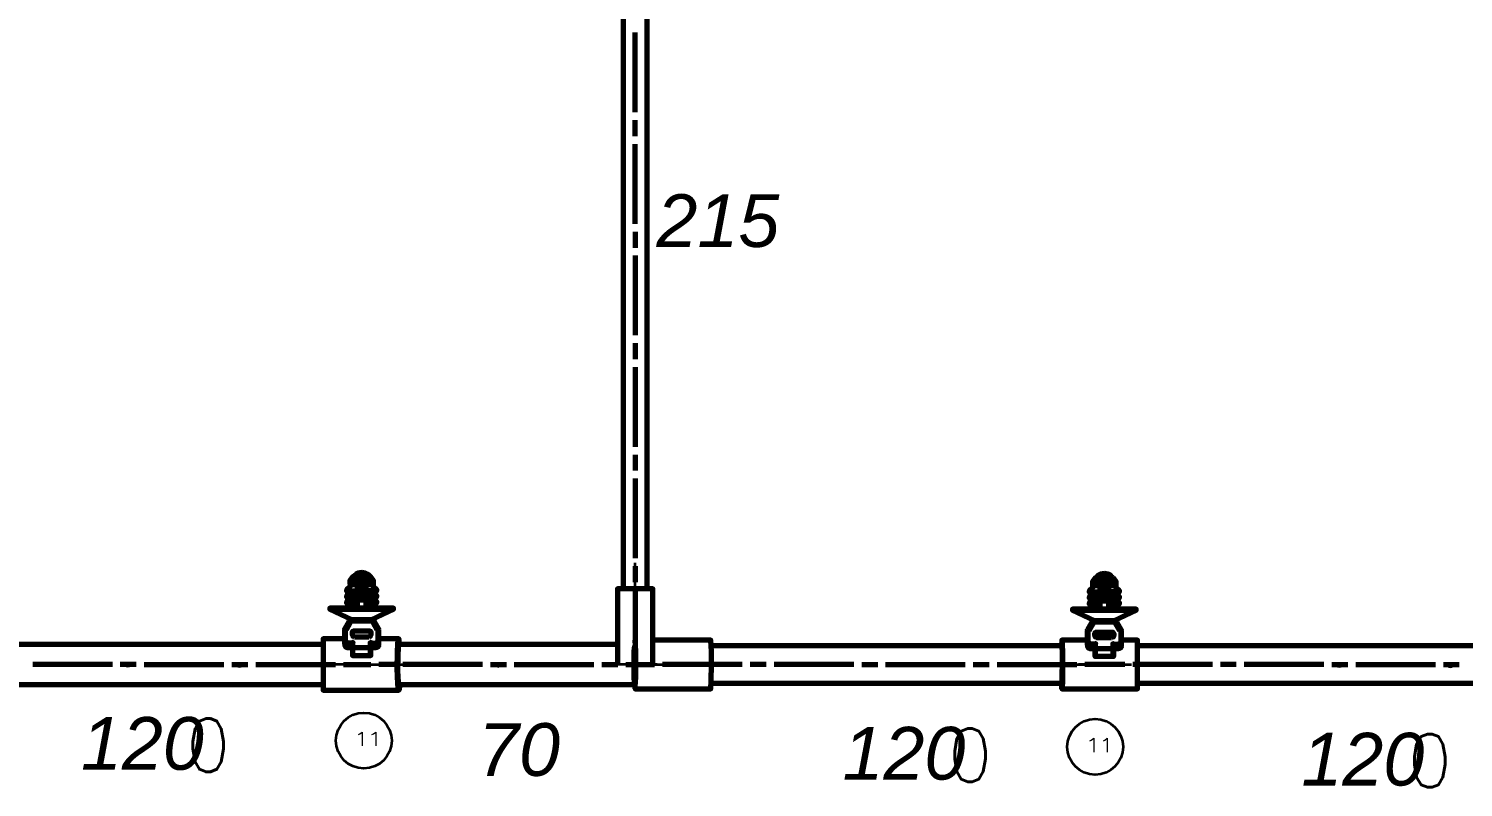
# Model space of a CAD drawing. Extents: x 0 to 174, y 0 to 33.
# Drawn here: x 54.19 to 61.28, y 8.31 to 12.06 of the extents above; entities that cross this region are included whole.
import ezdxf
from ezdxf.enums import TextEntityAlignment as Align

# ---------------------------------------------------------------- set-up
doc = ezdxf.new("R2010")
doc.units = 0
doc.layers.add('PDF2_문자', color=7, linetype='Continuous')
doc.layers.add('PDF2_형상', color=157, linetype='Continuous', true_color=0x405f80)
doc.layers.add('YOLO_TEXT', color=3, linetype='Continuous', true_color=0x008230)
doc.styles.add('OCR_LATIN', font='txt.shx')
doc.styles.add('PDF LucidaHandwriting Italic', font='ariali.ttf')

msp = doc.modelspace()

# ---------------------------------------------------------------- linework, layer by layer
at = {"layer": 'PDF2_형상', "lineweight": 70}
for points in [[(57.1308, 13.1187), (57.1308, 9.2925)], [(57.2497, 9.2925), (57.2497, 13.1187)], [(55.8158, 9.3326), (55.8167, 9.3328), (55.8172, 9.3333), (55.8183, 9.3349), (55.8193, 9.3381), (55.8197, 9.3422), (55.8256, 9.3422), (55.825, 9.3422), (55.8197, 9.3422), (55.819, 9.3368), (55.8185, 9.3353), (55.8175, 9.3336), (55.8158, 9.3326), (55.8196, 9.3333), (55.8226, 9.3354), (55.8247, 9.3386), (55.8256, 9.3422), (55.8256, 9.3497), (55.8256, 9.3622), (55.8253, 9.3633), (55.8249, 9.364), (55.8242, 9.3643), (55.8238, 9.3643), (55.8219, 9.3639), (55.8197, 9.3622)], [(55.8194, 9.3326), (55.8232, 9.3329), (55.8272, 9.334), (55.8307, 9.3361), (55.8304, 9.3535), (55.8304, 9.3675), (55.8269, 9.3657), (55.8258, 9.364), (55.8256, 9.3622)], [(55.8253, 9.3635), (55.8257, 9.364), (55.8258, 9.364)], [(55.8476, 9.3675), (55.8511, 9.3657), (55.8522, 9.364), (55.8525, 9.3622)], [(55.8622, 9.3326), (55.8585, 9.3333), (55.8554, 9.3354), (55.8533, 9.3386), (55.8525, 9.3422), (55.8525, 9.3497), (55.8525, 9.3622), (55.8529, 9.3638), (55.8536, 9.3642), (55.8543, 9.3643), (55.8564, 9.3636)], [(55.8525, 9.3632), (55.8525, 9.3636), (55.8528, 9.3638), (55.8531, 9.3639)], [(59.5507, 9.3486), (59.5437, 9.3554), (59.5357, 9.361), (59.5267, 9.365), (59.5172, 9.3674), (59.5093, 9.3679), (59.4994, 9.3669), (59.49, 9.3643), (59.4812, 9.3601), (59.4733, 9.3543), (59.4678, 9.3486)], [(59.4861, 9.3276), (59.4869, 9.3279), (59.4875, 9.3283), (59.4885, 9.3299), (59.4896, 9.3332), (59.4899, 9.3374), (59.4953, 9.3374), (59.4957, 9.3374), (59.4899, 9.3374), (59.4893, 9.3319), (59.4887, 9.3304), (59.4878, 9.3286), (59.4861, 9.3276), (59.4897, 9.3285), (59.4929, 9.3306), (59.495, 9.3336), (59.4957, 9.3374), (59.4957, 9.3449), (59.4957, 9.3574), (59.4956, 9.3583), (59.4951, 9.359), (59.4944, 9.3594), (59.494, 9.3594), (59.4922, 9.3589), (59.4899, 9.3574)], [(59.4897, 9.3276), (59.4933, 9.3281), (59.4974, 9.3292), (59.5008, 9.3311), (59.5006, 9.3485), (59.5006, 9.3626), (59.4971, 9.3608), (59.4961, 9.3592), (59.4957, 9.3574)], [(59.4956, 9.3585), (59.496, 9.359), (59.4961, 9.3592)], [(59.5179, 9.3626), (59.5214, 9.3608), (59.5224, 9.3592), (59.5228, 9.3574)], [(59.5226, 9.3583), (59.5228, 9.3586), (59.5229, 9.3589), (59.5232, 9.3589)], [(59.5325, 9.3276), (59.5287, 9.3285), (59.5256, 9.3306), (59.5235, 9.3336), (59.5228, 9.3374), (59.5228, 9.3449), (59.5228, 9.3574), (59.5232, 9.3588), (59.5237, 9.3593), (59.5246, 9.3594), (59.5267, 9.3588)], [(55.7943, 9.3132), (55.7657, 9.2893), (55.7644, 9.2819), (55.7694, 9.279), (55.8176, 9.279)], [(55.8981, 9.3326), (55.8974, 9.3326), (55.8946, 9.3326), (55.8908, 9.3326), (55.8586, 9.3326), (55.8474, 9.3326), (55.8307, 9.3326), (55.8194, 9.3326), (55.7835, 9.3326), (55.7807, 9.3326), (55.7801, 9.3326)], [(55.7985, 9.3535), (55.7836, 9.3361), (55.7825, 9.334), (55.7824, 9.3333), (55.7825, 9.3331), (55.7828, 9.3326), (55.7835, 9.3326)], [(55.8178, 9.279), (55.8178, 9.2862), (55.8178, 9.2893), (55.8178, 9.3132)], [(55.8507, 9.3132), (55.8507, 9.236), (55.8274, 9.236), (55.8274, 9.3132)], [(55.8586, 9.3326), (55.8532, 9.3333), (55.8475, 9.3361), (55.8476, 9.3535), (55.8511, 9.3522), (55.8522, 9.351), (55.8525, 9.3497)], [(55.8475, 9.3361), (55.8488, 9.3364), (55.8503, 9.3372), (55.8515, 9.3388), (55.8524, 9.3404), (55.8525, 9.3422), (55.8531, 9.3422), (55.8583, 9.3422), (55.8588, 9.3381), (55.8597, 9.3349), (55.8608, 9.3333), (55.8614, 9.3328), (55.8622, 9.3326), (55.8606, 9.3336), (55.8596, 9.3353), (55.859, 9.3368), (55.8583, 9.3422)], [(55.8603, 9.3132), (55.8603, 9.2893), (55.8603, 9.2826), (55.8603, 9.2801), (55.8603, 9.279), (55.8603, 9.2792)], [(55.8606, 9.279), (55.9086, 9.279), (55.9143, 9.2839), (55.9124, 9.2893), (55.8837, 9.3132)], [(55.8796, 9.3535), (55.8944, 9.3361), (55.8956, 9.334), (55.8957, 9.3333), (55.8956, 9.3329), (55.8951, 9.3326), (55.8946, 9.3326)], [(57.2772, 8.9185), (57.2772, 9.2925), (57.1033, 9.2925), (57.1033, 8.9185)], [(59.4644, 9.3083), (59.436, 9.2844), (59.4347, 9.2769), (59.4397, 9.2742), (59.4879, 9.2742)], [(59.4678, 9.3485), (59.4503, 9.3276), (59.4503, 9.3083), (59.561, 9.3083), (59.5682, 9.3083), (59.5682, 9.3276), (59.5507, 9.3485)], [(59.5682, 9.3276), (59.5676, 9.3276), (59.5649, 9.3276), (59.561, 9.3276), (59.5289, 9.3276), (59.5176, 9.3276), (59.5008, 9.3276), (59.4897, 9.3276), (59.4536, 9.3276), (59.4508, 9.3276), (59.4503, 9.3276)], [(59.4688, 9.3485), (59.4537, 9.3311), (59.4528, 9.3292), (59.4526, 9.3283), (59.4526, 9.3281), (59.4531, 9.3278), (59.4536, 9.3276)], [(59.4881, 9.2742), (59.4881, 9.2814), (59.4881, 9.2844), (59.4881, 9.3083)], [(59.5208, 9.3083), (59.5208, 9.2311), (59.4976, 9.2311), (59.4976, 9.3083)], [(59.5289, 9.3276), (59.5233, 9.3283), (59.5176, 9.3311), (59.5179, 9.3485), (59.5214, 9.3472), (59.5224, 9.3461), (59.5228, 9.3449)], [(59.5176, 9.3311), (59.5189, 9.3315), (59.5206, 9.3324), (59.5218, 9.3338), (59.5225, 9.3356), (59.5228, 9.3374), (59.5232, 9.3374), (59.5286, 9.3374), (59.5289, 9.3332), (59.53, 9.3299), (59.531, 9.3283), (59.5315, 9.3279), (59.5325, 9.3276), (59.5308, 9.3286), (59.5297, 9.3304), (59.5293, 9.3319), (59.5286, 9.3374)], [(59.5306, 9.3083), (59.5306, 9.2844), (59.5306, 9.2778), (59.5306, 9.2753), (59.5306, 9.2742), (59.5306, 9.2743)], [(59.5308, 9.2742), (59.5789, 9.2742), (59.5846, 9.279), (59.5825, 9.2844), (59.554, 9.3083)], [(59.5499, 9.3485), (59.5647, 9.3311), (59.5657, 9.3292), (59.566, 9.3283), (59.5657, 9.3281), (59.5654, 9.3278), (59.5649, 9.3276)], [(55.7637, 9.1974), (55.7657, 9.2008), (55.7886, 9.2201)], [(55.7886, 9.279), (55.7657, 9.2599), (55.7644, 9.2524), (55.7694, 9.2496), (55.8176, 9.2496)], [(55.7886, 9.2496), (55.7657, 9.2303), (55.7644, 9.2229), (55.7694, 9.2201), (55.8176, 9.2201)], [(55.8178, 9.2496), (55.8178, 9.2569), (55.8178, 9.2599), (55.8178, 9.2793)], [(55.8178, 9.2201), (55.8178, 9.2275), (55.8178, 9.2303), (55.8178, 9.2497)], [(55.8178, 9.2008), (55.8178, 9.2203)], [(55.8603, 9.279), (55.8603, 9.2599), (55.8603, 9.2532), (55.8603, 9.2507), (55.8603, 9.2496), (55.8603, 9.2497)], [(55.8603, 9.2496), (55.8603, 9.2303), (55.8603, 9.2237), (55.8603, 9.2211), (55.8603, 9.2206), (55.8603, 9.2203), (55.8603, 9.2201), (55.8603, 9.2008)], [(55.8606, 9.2496), (55.9086, 9.2496), (55.9143, 9.2544), (55.9124, 9.2599), (55.8894, 9.279)], [(55.8606, 9.2201), (55.9086, 9.2201), (55.9143, 9.225), (55.9124, 9.2303), (55.8894, 9.2496)], [(55.9143, 9.1974), (55.9124, 9.2008), (55.8894, 9.2201)], [(59.4589, 9.2742), (59.436, 9.2549), (59.4347, 9.2475), (59.4397, 9.2447), (59.4879, 9.2447)], [(59.4589, 9.2447), (59.436, 9.2254), (59.4347, 9.2181), (59.4397, 9.2151), (59.4879, 9.2151)], [(59.4881, 9.2447), (59.4881, 9.2521), (59.4881, 9.2549), (59.4881, 9.2743)], [(59.4881, 9.2153), (59.4881, 9.2151), (59.4881, 9.2153), (59.4881, 9.2225), (59.4881, 9.2254), (59.4881, 9.2449)], [(59.5306, 9.2742), (59.5306, 9.2549), (59.5306, 9.2483), (59.5306, 9.2457), (59.5306, 9.2447), (59.5306, 9.2254), (59.5306, 9.2189), (59.5306, 9.2163), (59.5306, 9.2151), (59.5306, 9.2153), (59.5306, 9.196)], [(59.5308, 9.2447), (59.5789, 9.2447), (59.5846, 9.2496), (59.5825, 9.2549), (59.5596, 9.2742)], [(59.5308, 9.2151), (59.5789, 9.2151), (59.5846, 9.22), (59.5825, 9.2254), (59.5596, 9.2447)], [(55.8883, 9.1401), (55.9968, 9.1917), (55.9968, 9.1974), (55.9775, 9.1974), (55.6813, 9.1974), (55.6813, 9.1917), (55.7897, 9.1401)], [(55.6813, 9.1917), (55.9775, 9.1917), (55.9968, 9.1917)], [(59.5586, 9.1353), (59.6669, 9.1868), (59.6669, 9.1925), (59.6476, 9.1925), (59.3515, 9.1925), (59.3515, 9.1868), (59.46, 9.1353)], [(59.3515, 9.1868), (59.6476, 9.1868), (59.6669, 9.1868)], [(59.4339, 9.1925), (59.436, 9.196), (59.4589, 9.2151)], [(59.4881, 9.196), (59.4881, 9.2154)], [(59.5846, 9.1925), (59.5825, 9.196), (59.5596, 9.2151)], [(55.7632, 9.0185), (55.7569, 9.0193), (55.7562, 9.0196), (55.756, 9.0197), (55.756, 9.0199), (55.756, 9.02), (55.756, 9.0261), (55.756, 9.0319), (55.756, 9.0814), (55.756, 9.0907), (55.7572, 9.0956), (55.7775, 9.1308), (55.7801, 9.1354), (55.7807, 9.1362), (55.7886, 9.1401), (55.8894, 9.1401), (55.8906, 9.1401), (55.8979, 9.1354), (55.9006, 9.1308), (55.9208, 9.0956), (55.9221, 9.0907)], [(55.7639, 9.0917), (55.7842, 9.1269), (55.7849, 9.1275), (55.786, 9.1279)], [(55.8749, 9.0551), (55.8832, 9.0587), (55.8864, 9.0668), (55.8864, 9.0775), (55.8815, 9.0832), (55.8806, 9.0832), (55.7975, 9.0832), (55.7918, 9.0783), (55.7917, 9.0775), (55.7917, 9.0668), (55.7951, 9.0585), (55.8032, 9.0551)], [(55.8921, 9.1279), (55.8929, 9.1278), (55.8939, 9.1269), (55.9142, 9.0917)], [(55.9222, 9.0907), (55.9222, 9.0814), (55.9222, 9.0319), (55.9222, 9.0261), (55.9222, 9.02)], [(59.4333, 9.0136), (59.4271, 9.0143), (59.4264, 9.0146), (59.4262, 9.0149), (59.4261, 9.015), (59.4261, 9.0213), (59.4261, 9.0271), (59.4261, 9.0765), (59.4261, 9.0858), (59.4275, 9.0907)], [(59.4274, 9.0907), (59.4478, 9.1258), (59.4504, 9.1304), (59.451, 9.1313), (59.4587, 9.1353), (59.5597, 9.1353), (59.5607, 9.1353), (59.5681, 9.1304), (59.5707, 9.1258), (59.5911, 9.0907), (59.5924, 9.0858), (59.5924, 9.0765), (59.5924, 9.0271), (59.5924, 9.0213), (59.5924, 9.015)], [(59.4342, 9.0868), (59.4544, 9.1219), (59.455, 9.1226), (59.4561, 9.1231)], [(59.5624, 9.1231), (59.5632, 9.1228), (59.564, 9.1219), (59.5844, 9.0868)], [(55.6481, 9.0179), (53.7229, 9.0179), (53.7229, 9.0175), (53.7229, 9.0137), (53.7228, 8.9956), (53.7228, 8.9285), (53.7229, 8.8194), (53.7229, 8.8189), (55.6481, 8.8189)], [(55.756, 9.0456), (55.6482, 9.0456), (55.6482, 9.0454), (55.6482, 9.0451), (55.6482, 9.0418), (55.6481, 9.0207), (55.6481, 8.9374), (55.6482, 8.7928), (55.6482, 8.7914), (55.839, 8.7914), (56.0219, 8.7914)], [(55.7636, 9.0319), (55.756, 9.0319), (55.756, 9.0261), (55.7636, 9.0261)], [(55.756, 9.02), (55.756, 9.0126), (55.7568, 9.0085), (55.7596, 9.005), (55.7624, 9.0035), (55.7656, 9.0029), (55.7669, 9.0029), (55.7675, 9.0029), (55.771, 9.0036), (55.7739, 9.0054), (55.7764, 9.0086), (55.7772, 9.0126), (55.7772, 9.0125), (55.7771, 9.0124), (55.7769, 9.0124), (55.7764, 9.0121), (55.7715, 9.0115), (55.7699, 9.0185), (55.7757, 9.0192)], [(55.756, 9.0126), (55.756, 9.0125), (55.756, 9.0124), (55.7561, 9.0124), (55.7567, 9.0121), (55.7615, 9.0115)], [(55.7675, 9.0029), (55.7675, 9.0061)], [(55.7717, 9.0261), (55.7694, 9.0261), (55.7699, 9.0185)], [(55.7839, 9.0222), (55.7829, 9.0222), (55.7801, 9.0215), (55.7779, 9.0194), (55.7772, 9.0165), (55.7779, 9.0193), (55.7801, 9.0215), (55.7829, 9.0222), (55.7804, 9.0236), (55.7776, 9.0218), (55.7757, 9.0192), (55.7771, 9.0167), (55.7771, 9.0165), (55.7772, 9.0165), (55.7772, 9.0126)], [(55.8014, 9.03), (55.7839, 9.0222), (55.7888, 9.021), (55.7924, 9.0175), (55.7936, 9.0126), (55.7936, 8.9632), (55.8014, 8.9632), (55.8767, 8.9632), (55.8844, 8.9632), (55.8844, 9.0126), (55.8851, 9.0162), (55.8874, 9.0194), (55.8904, 9.0215), (55.8942, 9.0222), (55.8767, 9.03)], [(55.8032, 9.0553), (55.8749, 9.0553)], [(55.9106, 9.0029), (55.9069, 9.0036), (55.9038, 9.0057), (55.9017, 9.009), (55.9008, 9.0126), (55.9008, 9.0165), (55.9024, 9.0192), (55.9004, 9.0218), (55.8976, 9.0236), (55.8953, 9.0224), (55.8951, 9.0224), (55.8951, 9.0222), (55.8981, 9.0215), (55.9001, 9.0193), (55.9008, 9.0165), (55.9001, 9.0194), (55.8981, 9.0215), (55.8951, 9.0222), (55.8942, 9.0222)], [(55.9008, 9.0126), (55.901, 9.0125), (55.901, 9.0124), (55.9011, 9.0124), (55.9017, 9.0121), (55.9065, 9.0115), (55.9082, 9.0185), (55.9024, 9.0192)], [(55.9064, 9.0261), (55.9086, 9.0261), (55.9082, 9.0185)], [(55.9165, 9.0115), (55.9214, 9.0121), (55.9219, 9.0124), (55.9221, 9.0124), (55.9221, 9.0125), (55.9222, 9.0126), (55.921, 9.0081), (55.9179, 9.0046), (55.9143, 9.0032), (55.9125, 9.0029), (55.9111, 9.0029), (55.9106, 9.0029), (55.9106, 9.0061)], [(55.9149, 9.0185), (55.9211, 9.0193), (55.9218, 9.0196), (55.9221, 9.0197), (55.9221, 9.0199), (55.9222, 9.02), (55.9222, 9.0126)], [(56.0262, 8.8189), (56.0256, 8.8112), (56.0235, 8.7949), (56.0226, 8.7921), (56.0222, 8.7915), (56.0221, 8.7914), (56.0219, 8.7914), (56.0218, 8.7914), (56.0215, 8.7915), (56.0211, 8.7921), (56.0207, 8.7936), (56.0189, 8.805), (56.0172, 8.8253), (56.0158, 8.859), (56.0151, 8.8994), (56.0158, 8.9779), (56.0182, 9.0247), (56.0203, 9.0418), (56.0211, 9.0446), (56.0215, 9.0453), (56.0217, 9.0454), (56.0218, 9.0454), (56.0219, 9.0456), (55.9222, 9.0456)], [(57.1033, 9.0179), (56.0219, 9.0179), (56.0218, 9.0179), (56.0217, 9.0179), (56.0215, 9.0176), (56.0208, 9.0158), (56.019, 9.0026), (56.0171, 8.9617), (56.0168, 8.8912), (56.0176, 8.8581), (56.0192, 8.8332), (56.0204, 8.8225), (56.0219, 8.8189), (57.1903, 8.8189), (57.1893, 8.8206), (57.1876, 8.8319), (57.1863, 8.8528), (57.1851, 8.8854), (57.1849, 8.9229), (57.1863, 8.9833), (57.1882, 9.0106)], [(56.0262, 9.0179), (56.0242, 9.0385), (56.0231, 9.0438), (56.0219, 9.0456)], [(57.1883, 8.8176), (57.1894, 8.8017), (57.1899, 8.7994), (57.19, 8.799), (57.1901, 8.7988), (57.1903, 8.7988), (57.1904, 8.7988), (57.1904, 8.7989), (57.1907, 8.7996), (57.1913, 8.8037), (57.1928, 8.8354), (57.1938, 8.9233), (57.1933, 8.9775), (57.1922, 9.0186), (57.1913, 9.0332), (57.1903, 9.0381)], [(57.1903, 8.7988), (57.5642, 8.7988), (57.5643, 8.7989), (57.5646, 8.7996), (57.5651, 8.8036), (57.5667, 8.8349), (57.5676, 8.9222), (57.5672, 8.9765), (57.5661, 9.0181), (57.5651, 9.0329), (57.5642, 9.0381), (57.2772, 9.0381)], [(57.5664, 8.8262), (59.2996, 8.8262), (59.2997, 8.8264), (59.2999, 8.8267), (59.3003, 8.8294), (59.3015, 8.8551), (59.3022, 8.9339), (59.3017, 8.9782), (59.3004, 9.0057), (59.2996, 9.0106), (57.5664, 9.0106)], [(59.4261, 9.0381), (59.2996, 9.0381), (59.3006, 9.0331), (59.3015, 9.0183), (59.3026, 8.9772), (59.3031, 8.9229), (59.3021, 8.8353), (59.3006, 8.8037), (59.3, 8.7996), (59.2997, 8.7989), (59.2997, 8.7988), (59.2996, 8.7988), (59.2994, 8.7989), (59.2993, 8.799), (59.299, 8.8007), (59.2985, 8.8044), (59.2974, 8.8262)], [(59.2996, 9.0381), (59.2994, 9.0381), (59.2992, 9.0374), (59.2986, 9.0332), (59.2975, 9.0149), (59.2974, 9.0106)], [(59.2996, 8.7988), (59.5093, 8.7988), (59.6735, 8.7988), (59.6735, 9.0381), (59.5924, 9.0381)], [(59.4339, 9.0271), (59.4261, 9.0271), (59.4261, 9.0213), (59.4272, 9.0213), (59.4339, 9.0213)], [(59.4261, 9.015), (59.4261, 9.0078), (59.4271, 9.0035), (59.4297, 9.0001), (59.4326, 8.9986), (59.4358, 8.9981), (59.4371, 8.9981), (59.4378, 8.9981), (59.4411, 8.9986), (59.4442, 9.0006), (59.4465, 9.0038), (59.4474, 9.0078), (59.4474, 9.0076), (59.4474, 9.0075), (59.4472, 9.0074), (59.4467, 9.0072), (59.4418, 9.0067), (59.4401, 9.0136), (59.446, 9.0142)], [(59.4261, 9.0078), (59.4261, 9.0076), (59.4262, 9.0075), (59.4264, 9.0074), (59.4269, 9.0072), (59.4318, 9.0067)], [(59.4419, 9.0213), (59.4397, 9.0213), (59.4401, 9.0136)], [(59.4542, 9.0174), (59.4532, 9.0174), (59.4503, 9.0165), (59.4482, 9.0144), (59.4474, 9.0115), (59.4482, 9.0144), (59.4503, 9.0165), (59.4532, 9.0174), (59.4506, 9.0187), (59.4478, 9.0169), (59.446, 9.0142), (59.4472, 9.0118), (59.4474, 9.0115), (59.4474, 9.0078)], [(59.5469, 9.0251), (59.5643, 9.0174), (59.5607, 9.0167), (59.5575, 9.0146), (59.5554, 9.0114), (59.5547, 9.0078), (59.5547, 8.9583), (59.5469, 8.9583), (59.4715, 8.9583), (59.4639, 8.9583), (59.4639, 9.0078), (59.4625, 9.0125), (59.459, 9.0161), (59.4542, 9.0174), (59.4715, 9.0251)], [(59.5808, 8.9981), (59.5771, 8.9987), (59.574, 9.0008), (59.5718, 9.004), (59.5711, 9.0078), (59.5711, 9.0115), (59.5725, 9.0142), (59.5707, 9.0169), (59.5679, 9.0187), (59.5656, 9.0175), (59.5654, 9.0174), (59.5653, 9.0174), (59.5682, 9.0165), (59.5703, 9.0144), (59.5711, 9.0115), (59.5703, 9.0144), (59.5682, 9.0165), (59.5653, 9.0174), (59.5643, 9.0174)], [(59.5711, 9.0078), (59.5711, 9.0076), (59.5712, 9.0075), (59.5714, 9.0074), (59.5718, 9.0072), (59.5768, 9.0067), (59.5783, 9.0136), (59.5725, 9.0142)], [(59.5767, 9.0213), (59.5789, 9.0213), (59.5783, 9.0136)], [(59.5867, 9.0067), (59.5917, 9.0072), (59.5921, 9.0074), (59.5922, 9.0075), (59.5924, 9.0076), (59.5924, 9.0078), (59.5912, 9.0032), (59.5882, 8.9997), (59.5846, 8.9982), (59.5828, 8.9981), (59.5814, 8.9981), (59.5808, 8.9981), (59.5808, 8.9985), (59.5808, 9.0011)], [(59.5851, 9.0136), (59.5914, 9.0143), (59.5921, 9.0146), (59.5922, 9.0149), (59.5924, 9.015), (59.5924, 9.0078)], [(61.645, 9.0106), (59.6736, 9.0106)], [(59.4378, 8.9981), (59.4378, 9.0011)], [(59.6736, 8.8262), (61.645, 8.8262)]]:
    msp.add_lwpolyline(points, dxfattribs=at)
at = {"layer": 'PDF2_형상', "color": 3, "lineweight": 70}
for points in [[(57.1903, 11.6485), (57.1903, 12.0422)], [(57.1903, 11.5304), (57.1903, 11.6092)], [(57.1903, 11.0974), (57.1903, 11.491)], [(57.1903, 11.0579), (57.1903, 10.9792)], [(57.1903, 10.9399), (57.1903, 10.5461)], [(57.1903, 10.5068), (57.1903, 10.4281)], [(57.1903, 10.3886), (57.1903, 9.995)], [(57.1903, 9.9556), (57.1903, 9.8768)], [(57.1903, 9.8375), (57.1903, 9.4438)], [(57.1903, 9.4044), (57.1903, 9.3257)], [(57.1903, 9.2862), (57.1903, 8.9185)], [(55.7675, 9.0029), (55.9106, 9.0029)], [(59.4378, 8.9981), (59.5808, 8.9981)], [(54.6068, 8.9185), (54.2131, 8.9185)], [(54.7249, 8.9185), (54.6461, 8.9185)], [(54.7643, 8.9185), (55.1579, 8.9185)], [(55.1974, 8.9185), (55.2761, 8.9185)], [(55.3154, 8.9185), (55.7092, 8.9185)], [(55.7485, 8.9185), (55.8272, 8.9185), (55.839, 8.9185), (55.8847, 8.9185)], [(56.0028, 8.9185), (55.9242, 8.9185)], [(56.436, 8.9185), (56.0422, 8.9185)], [(56.4753, 8.9185), (56.554, 8.9185)], [(56.5933, 8.9185), (56.9871, 8.9185)], [(57.0265, 8.9185), (57.1051, 8.9185)], [(57.1446, 8.9185), (57.1903, 8.9185), (57.2081, 8.9185), (57.2868, 8.9185)], [(57.7199, 8.9185), (57.3261, 8.9185)], [(57.8379, 8.9185), (57.7592, 8.9185)], [(58.271, 8.9185), (57.8774, 8.9185)], [(58.3104, 8.9185), (58.3892, 8.9185)], [(58.4285, 8.9185), (58.8222, 8.9185)], [(58.8615, 8.9185), (58.9403, 8.9185)], [(58.9797, 8.9185), (59.3733, 8.9185)], [(59.61, 8.9185), (59.5312, 8.9185), (59.5093, 8.9185), (59.4128, 8.9185)], [(60.0432, 8.9185), (59.6494, 8.9185)], [(60.1612, 8.9185), (60.0825, 8.9185)], [(60.5943, 8.9185), (60.2006, 8.9185)], [(60.6336, 8.9185), (60.7124, 8.9185)], [(60.7518, 8.9185), (61.1456, 8.9185)], [(61.1849, 8.9185), (61.2636, 8.9185)]]:
    msp.add_lwpolyline(points, dxfattribs=at)
at = {"layer": 'PDF2_형상', "color": 18, "lineweight": 35, "true_color": 0x260000}
for points in [[(57.1903, 11.6485), (57.1903, 12.0422)], [(57.1903, 11.5304), (57.1903, 11.6092)], [(57.1903, 11.0974), (57.1903, 11.491)], [(57.1903, 11.0579), (57.1903, 10.9792)], [(57.1903, 10.9399), (57.1903, 10.5461)], [(57.1903, 10.5068), (57.1903, 10.4281)], [(57.1903, 10.3886), (57.1903, 9.995)], [(57.1903, 9.9556), (57.1903, 9.8768)], [(57.1903, 9.8375), (57.1903, 9.4438)], [(57.1903, 9.1842), (57.1903, 9.4204)], [(57.1903, 9.4044), (57.1903, 9.3257)], [(57.1903, 9.2862), (57.1903, 8.8926)], [(57.1903, 9.1449), (57.1903, 9.0661)], [(57.1903, 9.0267), (57.1903, 8.7904), (57.1903, 8.8532)], [(54.6068, 8.9185), (54.2131, 8.9185)], [(54.7249, 8.9185), (54.6461, 8.9185)], [(54.7643, 8.9185), (55.1579, 8.9185)], [(55.1974, 8.9185), (55.2761, 8.9185)], [(55.3154, 8.9185), (55.7092, 8.9185)], [(55.6649, 8.9185), (55.5199, 8.9185)], [(55.8517, 8.9185), (55.6975, 8.9185)], [(55.8847, 8.9185), (55.7004, 8.9185)], [(55.7829, 8.9185), (55.7042, 8.9185)], [(55.7485, 8.9185), (55.8272, 8.9185)], [(55.8224, 8.9185), (55.9674, 8.9185)], [(55.8667, 8.9185), (55.9672, 8.9185)], [(55.8911, 8.9185), (55.9699, 8.9185)], [(56.0028, 8.9185), (55.9242, 8.9185)], [(56.0092, 8.9185), (56.1635, 8.9185)], [(56.436, 8.9185), (56.0422, 8.9185)], [(56.4753, 8.9185), (56.554, 8.9185)], [(56.5933, 8.9185), (56.9871, 8.9185)], [(57.0265, 8.9185), (57.1051, 8.9185)], [(57.2985, 8.9185), (57.0553, 8.9185)], [(57.1686, 8.9185), (57.0569, 8.9185)], [(57.1446, 8.9185), (57.3289, 8.9185)], [(57.2868, 8.9185), (57.2081, 8.9185)], [(57.7199, 8.9185), (57.3261, 8.9185)], [(57.3378, 8.9185), (57.4165, 8.9185)], [(57.456, 8.9185), (57.699, 8.9185)], [(57.8379, 8.9185), (57.7592, 8.9185)], [(58.271, 8.9185), (57.8774, 8.9185)], [(58.3104, 8.9185), (58.3892, 8.9185)], [(58.4285, 8.9185), (58.8222, 8.9185)], [(58.8615, 8.9185), (58.9403, 8.9185)], [(58.9797, 8.9185), (59.3733, 8.9185)], [(59.3257, 8.9185), (59.1647, 8.9185)], [(59.365, 8.9185), (59.4438, 8.9185)], [(59.5126, 8.9185), (59.3813, 8.9185), (59.4919, 8.9185)], [(59.4128, 8.9185), (59.4915, 8.9185)], [(59.4832, 8.9185), (59.6442, 8.9185)], [(59.5308, 8.9185), (59.6425, 8.9185)], [(59.61, 8.9185), (59.5312, 8.9185)], [(59.5521, 8.9185), (59.6308, 8.9185)], [(60.0432, 8.9185), (59.6494, 8.9185)], [(59.6701, 8.9185), (59.8015, 8.9185)], [(60.1612, 8.9185), (60.0825, 8.9185)], [(60.5943, 8.9185), (60.2006, 8.9185)], [(60.6336, 8.9185), (60.7124, 8.9185)], [(60.7518, 8.9185), (61.1456, 8.9185)], [(61.1849, 8.9185), (61.2636, 8.9185)]]:
    msp.add_lwpolyline(points, dxfattribs=at)
at = {"layer": 'PDF2_형상', "lineweight": 70}
for points in [[(55.7801, 9.3132), (55.8908, 9.3132), (55.8981, 9.3132), (55.8981, 9.3326), (55.8806, 9.3535), (55.8736, 9.3604), (55.8654, 9.3658), (55.8565, 9.3699), (55.8469, 9.3722), (55.839, 9.3728), (55.8293, 9.3719), (55.8199, 9.3693), (55.811, 9.365), (55.8031, 9.3592), (55.7975, 9.3535), (55.7801, 9.3326)], [(59.545, 9.0503), (59.4735, 9.0503), (59.4654, 9.0536), (59.4619, 9.0619), (59.4619, 9.0725), (59.4619, 9.0735), (59.4676, 9.0783), (59.5508, 9.0783), (59.5518, 9.0782), (59.5567, 9.0725), (59.5567, 9.0619), (59.5533, 9.0539)], [(57.1903, 9.0106), (57.1911, 9.0057), (57.1924, 8.9782), (57.1929, 8.9339), (57.1922, 8.8551), (57.191, 8.8294), (57.1904, 8.8267), (57.1904, 8.8264), (57.1903, 8.8262), (57.1904, 8.8264), (57.1904, 8.8267), (57.191, 8.8294), (57.1922, 8.8551), (57.1929, 8.9339), (57.1924, 8.9782), (57.1911, 9.0057)], [(57.1903, 8.8465), (57.1887, 8.8524), (57.1875, 8.8675), (57.1864, 8.9185), (57.1875, 8.8675), (57.1887, 8.8524)], [(57.1921, 8.9185), (57.1919, 8.8878), (57.1908, 8.8574), (57.1904, 8.8542), (57.1903, 8.8539), (57.1904, 8.8542), (57.1908, 8.8574), (57.1919, 8.8878)]]:
    msp.add_lwpolyline(points, close=True, dxfattribs=at)
at = {"layer": 'PDF2_형상', "lineweight": 35}
for points in [[(55.7985, 9.3535), (55.8028, 9.3497), (55.8039, 9.351), (55.8112, 9.3574), (55.8197, 9.3622), (55.8197, 9.3422), (55.7964, 9.3422), (55.8028, 9.3497)], [(55.7975, 9.3535), (55.7985, 9.3535), (55.8012, 9.3565), (55.8089, 9.3628), (55.8174, 9.3675), (55.8175, 9.3674), (55.8176, 9.3669), (55.8182, 9.3657), (55.8197, 9.3622)], [(55.8304, 9.3675), (55.8301, 9.3685), (55.8297, 9.3689), (55.8289, 9.3694), (55.826, 9.3699), (55.8214, 9.369), (55.8174, 9.3675)], [(55.8256, 9.3497), (55.8258, 9.351), (55.8269, 9.3522), (55.8304, 9.3535), (55.8476, 9.3535), (55.8476, 9.3675), (55.8481, 9.3687), (55.8488, 9.3693), (55.8507, 9.3697), (55.8562, 9.369), (55.8565, 9.3687), (55.8568, 9.3679), (55.8564, 9.3636), (55.8583, 9.3622), (55.8607, 9.3675), (55.8644, 9.3657), (55.8725, 9.3603), (55.8796, 9.3535), (55.8806, 9.3535)], [(55.8607, 9.3675), (55.8562, 9.369), (55.8478, 9.3718), (55.839, 9.3728)], [(55.8796, 9.3535), (55.8753, 9.3497), (55.8682, 9.3564), (55.8599, 9.3617), (55.8583, 9.3622), (55.8583, 9.3422), (55.8817, 9.3422), (55.8753, 9.3497)], [(59.4899, 9.3574), (59.4883, 9.3608), (59.4879, 9.3619), (59.4876, 9.3625), (59.4876, 9.3626), (59.479, 9.3578), (59.4715, 9.3515), (59.4688, 9.3486)], [(59.5006, 9.3626), (59.5003, 9.3636), (59.5, 9.364), (59.499, 9.3646), (59.4961, 9.3649), (59.4915, 9.364), (59.4876, 9.3626)], [(59.4957, 9.3449), (59.4961, 9.3461), (59.4971, 9.3472), (59.5006, 9.3485), (59.5179, 9.3485), (59.5179, 9.3626), (59.5183, 9.3639), (59.519, 9.3644), (59.5208, 9.3649), (59.5265, 9.3642), (59.5181, 9.3669), (59.5093, 9.3679)], [(59.5499, 9.3486), (59.5428, 9.3554), (59.5346, 9.3608), (59.531, 9.3626)], [(55.7657, 9.2893), (55.8178, 9.2893)], [(55.7836, 9.3361), (55.7964, 9.3422), (55.7964, 9.3326)], [(55.8256, 9.3422), (55.8267, 9.3385), (55.8292, 9.3365), (55.8307, 9.3361)], [(55.9124, 9.2893), (55.8603, 9.2893)], [(55.8944, 9.3361), (55.8817, 9.3422), (55.8817, 9.3326)], [(55.8908, 9.3132), (55.8908, 9.3326)], [(59.4537, 9.3311), (59.4667, 9.3374), (59.4667, 9.329), (59.4667, 9.3276)], [(59.4678, 9.3485), (59.4688, 9.3485), (59.4731, 9.3449)], [(59.4957, 9.3374), (59.4968, 9.3336), (59.4993, 9.3315), (59.5008, 9.3311)], [(59.5454, 9.3449), (59.5499, 9.3485), (59.5507, 9.3485)], [(59.5647, 9.3311), (59.5518, 9.3374), (59.5518, 9.3276)], [(59.561, 9.3083), (59.561, 9.3276)], [(55.7657, 9.2599), (55.8178, 9.2599)], [(55.7657, 9.2303), (55.8178, 9.2303)], [(55.9124, 9.2599), (55.8603, 9.2599)], [(55.9124, 9.2303), (55.8603, 9.2303)], [(59.436, 9.2844), (59.4881, 9.2844)], [(59.436, 9.2549), (59.4881, 9.2549)], [(59.436, 9.2254), (59.4881, 9.2254)], [(59.5825, 9.2844), (59.5306, 9.2844)], [(59.5825, 9.2549), (59.5306, 9.2549)], [(59.5825, 9.2254), (59.5306, 9.2254)], [(55.7657, 9.2008), (55.8178, 9.2008)], [(55.9124, 9.2008), (55.8603, 9.2008)], [(55.9775, 9.1974), (55.9775, 9.1917), (55.8824, 9.1401)], [(59.436, 9.196), (59.4881, 9.196)], [(59.5825, 9.196), (59.5306, 9.196)], [(59.6476, 9.1925), (59.6476, 9.1868), (59.5525, 9.1353)], [(55.756, 9.0907), (55.7636, 9.0907)], [(55.7572, 9.0956), (55.7639, 9.0917), (55.7636, 9.0907), (55.7636, 9.0319), (55.7636, 9.0261)], [(55.7842, 9.1269), (55.7785, 9.1303), (55.7775, 9.1308), (55.7814, 9.1344), (55.786, 9.1356), (55.786, 9.1279), (55.8921, 9.1279), (55.8921, 9.1356), (55.8963, 9.1346), (55.8996, 9.1321), (55.9006, 9.1308), (55.9, 9.1304), (55.8939, 9.1269)], [(55.7886, 9.1401), (55.7886, 9.14), (55.786, 9.1397), (55.7837, 9.1389), (55.7801, 9.1354)], [(55.8767, 8.9632), (55.8767, 9.03), (55.9086, 9.03), (55.9086, 9.0261), (55.9144, 9.0261), (55.9144, 9.0319), (55.9144, 9.0907)], [(55.8979, 9.1354), (55.8964, 9.1374), (55.8943, 9.1389), (55.8921, 9.1397), (55.8894, 9.14), (55.8894, 9.1401)], [(55.9208, 9.0956), (55.9142, 9.0917), (55.9144, 9.0907), (55.9222, 9.0907)], [(59.4261, 9.0858), (59.4339, 9.0858)], [(59.4274, 9.0907), (59.4342, 9.0868), (59.4339, 9.0858), (59.4339, 9.0271), (59.4339, 9.0213)], [(59.4544, 9.1219), (59.4478, 9.1258), (59.4517, 9.1296), (59.4561, 9.1306), (59.4561, 9.1231), (59.5624, 9.1231), (59.5624, 9.1306), (59.5665, 9.1297), (59.5699, 9.1272), (59.5707, 9.1258), (59.5703, 9.1256), (59.564, 9.1219)], [(59.4587, 9.1353), (59.4587, 9.1351), (59.4563, 9.1349), (59.4539, 9.1339), (59.4519, 9.1325), (59.4504, 9.1304)], [(59.5681, 9.1304), (59.5665, 9.1325), (59.5646, 9.1339), (59.5622, 9.1349), (59.5597, 9.1351), (59.5597, 9.1353)], [(59.5911, 9.0907), (59.5844, 9.0868), (59.5846, 9.0858), (59.5924, 9.0858)], [(59.5846, 9.0858), (59.5846, 9.0271), (59.5914, 9.0271), (59.5924, 9.0271)], [(55.7699, 9.0185), (55.7632, 9.0185), (55.7615, 9.0115), (55.7613, 9.0108), (55.7614, 9.0086), (55.7621, 9.0075), (55.7647, 9.0061), (55.7656, 9.0061), (55.7656, 9.0029)], [(55.7804, 9.0236), (55.7733, 9.0278), (55.7694, 9.03), (55.7694, 9.0261), (55.7636, 9.0261), (55.7632, 9.0185)], [(55.7656, 9.0061), (55.7675, 9.0061), (55.7692, 9.0064), (55.7711, 9.0076), (55.7719, 9.0096), (55.7715, 9.0115)], [(55.8014, 8.9632), (55.8014, 9.03), (55.7694, 9.03), (55.7717, 9.0261), (55.7733, 9.0278)], [(55.7717, 9.0261), (55.7757, 9.019)], [(55.8014, 9.03), (55.7936, 9.0126)], [(55.8844, 9.0126), (55.8767, 9.03)], [(55.8976, 9.0236), (55.9047, 9.0278), (55.9064, 9.0261), (55.9086, 9.03), (55.9047, 9.0278)], [(55.9064, 9.0261), (55.9024, 9.019)], [(55.9125, 9.0029), (55.9125, 9.0061), (55.9106, 9.0061), (55.9089, 9.0064), (55.9069, 9.0076), (55.9061, 9.0096), (55.9065, 9.0115)], [(55.9082, 9.0185), (55.9149, 9.0185), (55.9165, 9.0115), (55.9168, 9.0108), (55.9167, 9.0086), (55.916, 9.0075), (55.9133, 9.0061), (55.9125, 9.0061)], [(55.9222, 9.0319), (55.9144, 9.0319)], [(55.9222, 9.0261), (55.9144, 9.0261), (55.9149, 9.0185)], [(59.4401, 9.0136), (59.4333, 9.0136), (59.4318, 9.0067), (59.4314, 9.0058), (59.4315, 9.0038), (59.4324, 9.0025), (59.435, 9.0013), (59.4358, 9.0011), (59.4358, 8.9981)], [(59.4715, 8.9583), (59.4715, 9.0251), (59.4397, 9.0251), (59.4419, 9.0213), (59.4436, 9.0229), (59.4397, 9.0251), (59.4397, 9.0213), (59.4339, 9.0213), (59.4333, 9.0136)], [(59.4358, 9.0011), (59.4378, 9.0011), (59.4394, 9.0014), (59.4414, 9.0028), (59.4422, 9.0047), (59.4418, 9.0067)], [(59.4419, 9.0213), (59.446, 9.0142)], [(59.4436, 9.0229), (59.4506, 9.0187)], [(59.4715, 9.0251), (59.4639, 9.0078)], [(59.5469, 8.9583), (59.5469, 9.0251), (59.5789, 9.0251), (59.575, 9.0229)], [(59.5547, 9.0078), (59.5469, 9.0251)], [(59.5679, 9.0187), (59.575, 9.0229), (59.5767, 9.0213), (59.5789, 9.0251), (59.5789, 9.0213), (59.5846, 9.0213), (59.5914, 9.0213), (59.5924, 9.0213)], [(59.5767, 9.0213), (59.5725, 9.0142)], [(59.5828, 8.9981), (59.5828, 9.0011), (59.5808, 9.0011), (59.579, 9.0014), (59.5771, 9.0028), (59.5763, 9.0047), (59.5768, 9.0067)], [(59.5783, 9.0136), (59.5851, 9.0136), (59.5867, 9.0067), (59.5871, 9.0058), (59.5869, 9.0038), (59.5861, 9.0025), (59.5835, 9.0013), (59.5828, 9.0011)], [(59.5846, 9.0271), (59.5846, 9.0213), (59.5851, 9.0136)]]:
    msp.add_lwpolyline(points, dxfattribs=at)
for points in [[(59.5267, 9.3588), (59.5269, 9.3631), (59.5267, 9.3639), (59.5265, 9.3642), (59.5308, 9.3626), (59.5286, 9.3574)], [(59.4667, 9.3374), (59.4731, 9.3449), (59.4742, 9.346), (59.4814, 9.3525), (59.4899, 9.3574), (59.4899, 9.3374)], [(59.5518, 9.3374), (59.5454, 9.3449), (59.5383, 9.3515), (59.53, 9.3567), (59.5286, 9.3574), (59.5286, 9.3374)], [(55.8921, 9.1356), (55.8894, 9.14), (55.7886, 9.14), (55.786, 9.1356)], [(59.5624, 9.1306), (59.5597, 9.1351), (59.4587, 9.1351), (59.4561, 9.1306)]]:
    msp.add_lwpolyline(points, close=True, dxfattribs=at)
at = {"layer": 'PDF2_형상', "color": 18, "lineweight": 13, "true_color": 0x260000}
for points in [[(55.8233, 8.5724), (55.83, 8.5757), (55.8422, 8.5846), (55.8422, 8.5157)], [(55.89, 8.5724), (55.8967, 8.5757), (55.9089, 8.5846), (55.9089, 8.5157)], [(59.4378, 8.5415), (59.4444, 8.5449), (59.4567, 8.5537), (59.4567, 8.4849)], [(59.5044, 8.5415), (59.5111, 8.5449), (59.5233, 8.5537), (59.5233, 8.4849)]]:
    msp.add_lwpolyline(points, dxfattribs=at)
at = {"layer": 'PDF2_형상', "color": 18, "lineweight": 35, "true_color": 0x260000}
for centre in [(55.8496, 8.542), (59.464, 8.5112)]:
    msp.add_circle(centre, 0.1378, dxfattribs=at)

# ---------------------------------------------------------------- texts
at = {"layer": 'PDF2_문자', "char_height": 0.2605, "attachment_point": 4, "style": 'PDF LucidaHandwriting Italic'}
for s, insert in [('215', (57.2958, 11.1111)), ('120', (54.4517, 8.5265)), ('70', (56.4144, 8.4962)), ('120', (58.2154, 8.4779)), ('120', (60.4832, 8.4485))]:
    msp.add_mtext(s, dxfattribs=dict(at, insert=insert))
at = {"layer": 'YOLO_TEXT', "style": 'OCR_LATIN'}
for s, height, p, p2 in [('-', 0.0373, (54.2778, 8.901), (54.6087, 8.901)), ('.', 0.0328, (54.6433, 8.9074), (54.7237, 8.9074)), ('-', 0.0369, (54.8182, 8.901), (55.1583, 8.901)), ('.', 0.0356, (55.1932, 8.9055), (55.2772, 8.9055)), ('.', 0.0591, (56.4718, 8.9053), (56.5538, 8.9053)), ('.', 0.0378, (60.6252, 8.9059), (60.7157, 8.9059)), ('.', 0.0397, (61.1754, 8.9039), (61.2632, 8.9039)), ('0', 0.2638, (54.9726, 8.3876), (55.1886, 8.3876)), ('0', 0.2629, (58.7376, 8.3391), (58.9537, 8.3391)), ('0', 0.2632, (61.0094, 8.3112), (61.2261, 8.3112))]:
    msp.add_text(s, height=height, dxfattribs=at).set_placement(p, p2, align=Align.FIT)

doc.saveas('drawing.dxf')
